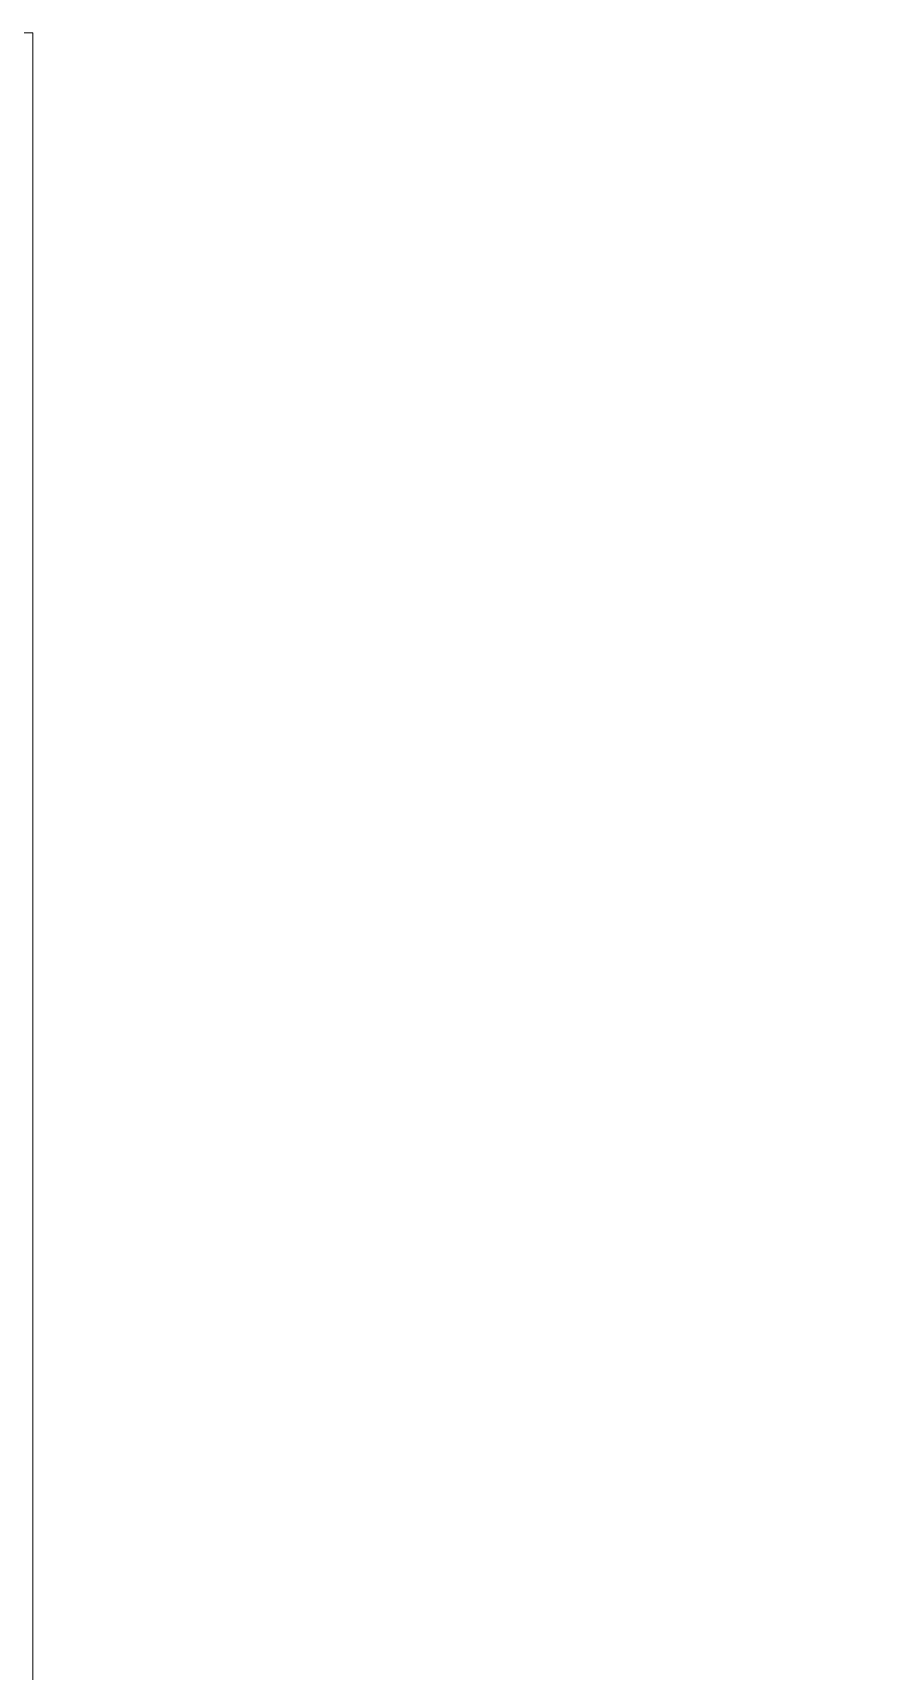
# Model space of a CAD drawing. Header units: millimetres. Extents: x -164500 to 426394, y -51911 to 102118.
# Drawn here: x 150022.12 to 150034.9, y 83014.69 to 83039.36 of the extents above; entities that cross this region are included whole.
import ezdxf

# ---------------------------------------------------------------- set-up
doc = ezdxf.new("R2010")
doc.units = ezdxf.units.MM
doc.layers.add('A-WALL', color=7, linetype='Continuous', lineweight=5)
doc.layers.add('I-WALL', color=7, linetype='Continuous', lineweight=5)
doc.layers.add('A-WALL-1', color=9, linetype='Continuous', lineweight=5, true_color=0x808080)

# ---------------------------------------------------------------- blocks, each defined once
blk = doc.blocks.new('2floor')
at = {"layer": 'I-WALL'}
h = blk.add_hatch(dxfattribs=at)
h.set_pattern_fill('FP_191', color=256, style=0, pattern_type=2)
h.set_pattern_definition([(0, (148772.123, 0), (243.84, 60.96), [20.117, -162.763, 20.117, -162.763, -975.36]), (0, (148772.123, 0), (243.84, 60.96), [-365.76, 20.117, -345.643, 20.117, -162.763, -426.72]), (0, (148772.123, 0), (243.84, 60.96), [-914.4, 20.117, -101.803, 20.117, -284.683]), (120, (148863.563, 30.48), (-174.7129, 180.69163), [20.117, -162.763, 20.117, -162.763, -975.36]), (120, (148863.563, 30.48), (-174.7129, 180.69163), [-365.76, 20.117, -345.643, 20.117, -162.763, -426.72]), (120, (148863.563, 30.48), (-174.7129, 180.69163), [-914.4, 20.117, -101.803, 20.117, -284.683]), (240, (148894.043, 152.4), (-69.1271, -241.65163), [20.117, -162.763, 20.117, -162.763, -975.36]), (240, (148894.043, 152.4), (-69.1271, -241.65163), [-365.76, 20.117, -345.643, 20.117, -162.763, -426.72]), (240, (148894.043, 152.4), (-69.1271, -241.65163), [-914.4, 20.117, -101.803, 20.117, -284.683])])
h.paths.add_polyline_path([(150022.123, 7900), (150042.123, 7900), (150042.123, 7920)])
h.paths.add_polyline_path([(150022.123, 7900), (150042.123, 7921), (150042.123, 8500), (150022.123, 8500), (150022.123, 7916.604)])
at = {"layer": 'A-WALL'}
blk.add_line((148862.123, 8500), (150022.123, 8500), dxfattribs=at)
at = {"layer": 'A-WALL-1'}
blk.add_line((150022.123, 7900), (150022.123, 8500), dxfattribs=at)

msp = doc.modelspace()

# ---------------------------------------------------------------- block references
msp.add_blockref('2floor', (0, 74539.358))

doc.saveas('drawing.dxf')
